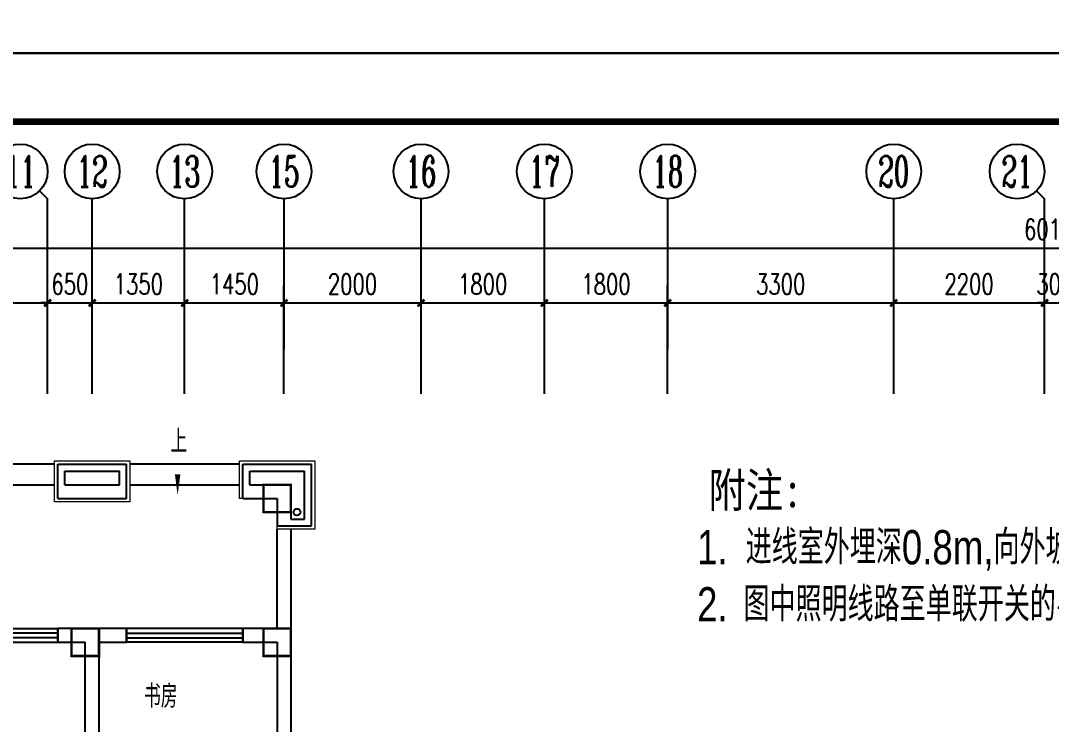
# Model space of a CAD drawing. Extents: x -993182 to -819982, y 169304 to 600104.
# Drawn here: x -969393 to -954348, y 412105 to 422378 of the extents above; entities that cross this region are included whole.
import ezdxf
from ezdxf.enums import TextEntityAlignment as Align

# ---------------------------------------------------------------- set-up
doc = ezdxf.new("R2010")
doc.units = 0
doc.header["$LTSCALE"] = 1000
doc.header["$MEASUREMENT"] = 0
for name, color, linetype in [('AXIS', 3, 'Continuous'), ('AXIS_TEXT', 7, 'Continuous'), ('DIM_SYMB', 3, 'Continuous'), ('PUB_TEXT', 7, 'Continuous'), ('PUB_TITLE', 146, 'Continuous'), ('RAIL', 163, 'Continuous'), ('WALL', 4, 'Continuous'), ('WINDOW', 2, 'Continuous'), ('面层', 215, 'Continuous')]:
    doc.layers.add(name, color=color, linetype=linetype)
doc.layers.add('投影线', color=150, linetype='Continuous', lineweight=18)
doc.styles.add('_TCH_AXIS', font='COMPLEX', dxfattribs={"bigfont": 'GBCBIG'})
doc.styles.add('_TCH_DIM', font='SIMPLEX', dxfattribs={"bigfont": 'GBCBIG'})
doc.styles.add('_TCH_DIM_T3', font='SIMPLEX', dxfattribs={"width": 0.705882, "bigfont": 'GBCBIG'})
doc.styles.add('COMPLEX', font='COMPLEX')
doc.styles.get("Standard").update_dxf_attribs({"font": 'gbenor.shx', "bigfont": 'gbcbig.shx'})
doc.styles.add('电-ele', font='ICED.shx', dxfattribs={"width": 0.8, "bigfont": 'BZHZ.shx'})
doc.dimstyles.new('_TCH_ARCH&&100', dxfattribs={"dimtxt": 297.5, "dimasz": 100, "dimexe": 250, "dimexo": 300, "dimgap": 126.25, "dimtad": 1, "dimdec": 0, "dimzin": 0, "dimdsep": 46, "dimtxsty": '_TCH_DIM_T3', "dimblk": 'ARCHTICK', "dimcen": 0.09, "dimclrt": 7, "dimazin": 2, "dimtfac": 1, "dimtdec": 0, "dimtix": 1, "dimtmove": 2, "dimatfit": 3, "dimfxl": 0, "dimtolj": 1, "dimtzin": 0, "dimarcsym": 0})

# ---------------------------------------------------------------- blocks, each defined once
blk = doc.blocks.new('q1')
at = {"color": 3, "const_width": 35}
for points in [[(-503993, -318718), (-503993, -318318), (-504393, -318318), (-504393, -318718)], [(-506793, -320818), (-506793, -320418), (-507193, -320418), (-507193, -320818)], [(-503993, -320818), (-503993, -320418), (-504393, -320418), (-504393, -320818)]]:
    blk.add_lwpolyline(points, close=True, dxfattribs=at)
blk = doc.blocks.new('$WINLIB2D$00000001')
at = {"color": 0}
for points in [[(-0.5, 0.5), (-0.5, -0.5)], [(-0.5, 0.5), (0.5, 0.5)], [(0.5, -0.5), (0.5, 0.5)], [(0.5, 0.1667), (-0.5, 0.1667)], [(0.5, -0.1667), (-0.5, -0.1667)], [(-0.5, -0.5), (0.5, -0.5)]]:
    blk.add_lwpolyline(points, dxfattribs=at)
blk = doc.blocks.new('$TCHSYS$WIN2D')
for p, q in [((-0.5, 0.5), (0.5, 0.5)), ((-0.5, 0.5), (-0.5, -0.5)), ((0.5, 0.5), (0.5, -0.5)), ((0.5, 0.167), (-0.5, 0.167)), ((0.5, -0.167), (-0.5, -0.167)), ((-0.5, -0.5), (0.5, -0.5))]:
    blk.add_line(p, q)
blk = doc.blocks.new('_AXISO')
blk.add_circle((0, 0), 0.5)
at = {"layer": 'AXIS_TEXT', "style": 'COMPLEX', "width": 1.041667}
blk.add_attdef('A', text='', height=0.56, dxfattribs=at).set_placement((-0.25, -0.28), (0.25, -0.28), align=Align.FIT)
blk = doc.blocks.new('_ArchTick')
at = {"color": 0, "linetype": 'ByBlock', "const_width": 0.4}
blk.add_lwpolyline([(-0.5, -0.5), (0.5, 0.5)], dxfattribs=at)
blk = doc.blocks.new('*D620')
at = {"layer": 'AXIS', "color": 0, "lineweight": -2}
for p, q in [((-345509, -327388), (-345509, -325012)), ((-285409, -327388), (-285409, -325012)), ((-345509, -325262), (-285409, -325262))]:
    blk.add_line(p, q, dxfattribs=at)
at = {"layer": 'Defpoints', "color": 0}
for p in [(-285409, -325262), (-345509, -327688), (-285409, -327688)]:
    blk.add_point(p, dxfattribs=at)
at = {"layer": 'AXIS', "color": 0, "lineweight": -2, "xscale": 100, "yscale": 100, "zscale": 100, "rotation": 180}
blk.add_blockref('_ArchTick', (-345509, -325262), dxfattribs=at)
at = {"layer": 'AXIS', "color": 0, "lineweight": -2, "xscale": 100, "yscale": 100, "zscale": 100}
blk.add_blockref('_ArchTick', (-285409, -325262), dxfattribs=at)
at = {"layer": 'AXIS', "color": 7, "insert": (-315459, -324987), "char_height": 297.5, "attachment_point": 5, "style": '_TCH_DIM_T3'}
blk.add_mtext('\\A1;60100', dxfattribs=at)
blk = doc.blocks.new('*D628')
at = {"layer": 'AXIS', "color": 0, "lineweight": -2}
for p, q in [((-332859, -327388), (-332859, -325812)), ((-330159, -327388), (-330159, -325812)), ((-332859, -326062), (-330159, -326062))]:
    blk.add_line(p, q, dxfattribs=at)
at = {"layer": 'Defpoints', "color": 0}
for p in [(-330159, -326062), (-332859, -327688), (-330159, -327688)]:
    blk.add_point(p, dxfattribs=at)
at = {"layer": 'AXIS', "color": 0, "lineweight": -2, "xscale": 100, "yscale": 100, "zscale": 100, "rotation": 180}
blk.add_blockref('_ArchTick', (-332859, -326062), dxfattribs=at)
at = {"layer": 'AXIS', "color": 0, "lineweight": -2, "xscale": 100, "yscale": 100, "zscale": 100}
blk.add_blockref('_ArchTick', (-330159, -326062), dxfattribs=at)
at = {"layer": 'AXIS', "color": 7, "insert": (-331509, -325787), "char_height": 297.5, "attachment_point": 5, "style": '_TCH_DIM_T3'}
blk.add_mtext('\\A1;2700', dxfattribs=at)
blk = doc.blocks.new('*D629')
at = {"layer": 'AXIS', "color": 0, "lineweight": -2}
for p, q in [((-330159, -327388), (-330159, -325812)), ((-329509, -327388), (-329509, -325812)), ((-330159, -326062), (-330259, -326062)), ((-330159, -326062), (-329509, -326062)), ((-329509, -326062), (-329409, -326062))]:
    blk.add_line(p, q, dxfattribs=at)
at = {"layer": 'Defpoints', "color": 0}
for p in [(-329509, -326062), (-330159, -327688), (-329509, -327688)]:
    blk.add_point(p, dxfattribs=at)
at = {"layer": 'AXIS', "color": 0, "lineweight": -2, "xscale": 100, "yscale": 100, "zscale": 100}
blk.add_blockref('_ArchTick', (-330159, -326062), dxfattribs=at)
at = {"layer": 'AXIS', "color": 0, "lineweight": -2, "xscale": 100, "yscale": 100, "zscale": 100, "rotation": 180}
blk.add_blockref('_ArchTick', (-329509, -326062), dxfattribs=at)
at = {"layer": 'AXIS', "color": 7, "insert": (-329834, -325787), "char_height": 297.5, "attachment_point": 5, "style": '_TCH_DIM_T3'}
blk.add_mtext('\\A1;650', dxfattribs=at)
blk = doc.blocks.new('*D630')
at = {"layer": 'AXIS', "color": 0, "lineweight": -2}
for p, q in [((-329509, -327388), (-329509, -325812)), ((-328159, -327388), (-328159, -325812)), ((-329509, -326062), (-328159, -326062))]:
    blk.add_line(p, q, dxfattribs=at)
at = {"layer": 'Defpoints', "color": 0}
for p in [(-328159, -326062), (-329509, -327688), (-328159, -327688)]:
    blk.add_point(p, dxfattribs=at)
at = {"layer": 'AXIS', "color": 0, "lineweight": -2, "xscale": 100, "yscale": 100, "zscale": 100, "rotation": 180}
blk.add_blockref('_ArchTick', (-329509, -326062), dxfattribs=at)
at = {"layer": 'AXIS', "color": 0, "lineweight": -2, "xscale": 100, "yscale": 100, "zscale": 100}
blk.add_blockref('_ArchTick', (-328159, -326062), dxfattribs=at)
at = {"layer": 'AXIS', "color": 7, "insert": (-328834, -325787), "char_height": 297.5, "attachment_point": 5, "style": '_TCH_DIM_T3'}
blk.add_mtext('\\A1;1350', dxfattribs=at)
blk = doc.blocks.new('*D631')
at = {"layer": 'AXIS', "color": 0, "lineweight": -2}
for p, q in [((-328159, -327388), (-328159, -325812)), ((-326709, -327388), (-326709, -325812)), ((-328159, -326062), (-326709, -326062))]:
    blk.add_line(p, q, dxfattribs=at)
at = {"layer": 'Defpoints', "color": 0}
for p in [(-326709, -326062), (-328159, -327688), (-326709, -327688)]:
    blk.add_point(p, dxfattribs=at)
at = {"layer": 'AXIS', "color": 0, "lineweight": -2, "xscale": 100, "yscale": 100, "zscale": 100, "rotation": 180}
blk.add_blockref('_ArchTick', (-328159, -326062), dxfattribs=at)
at = {"layer": 'AXIS', "color": 0, "lineweight": -2, "xscale": 100, "yscale": 100, "zscale": 100}
blk.add_blockref('_ArchTick', (-326709, -326062), dxfattribs=at)
at = {"layer": 'AXIS', "color": 7, "insert": (-327434, -325787), "char_height": 297.5, "attachment_point": 5, "style": '_TCH_DIM_T3'}
blk.add_mtext('\\A1;1450', dxfattribs=at)
blk = doc.blocks.new('*D632')
at = {"layer": 'AXIS', "color": 0, "lineweight": -2}
for p, q in [((-326709, -327388), (-326709, -325812)), ((-324709, -327388), (-324709, -325812)), ((-326709, -326062), (-324709, -326062))]:
    blk.add_line(p, q, dxfattribs=at)
at = {"layer": 'Defpoints', "color": 0}
for p in [(-324709, -326062), (-326709, -327688), (-324709, -327688)]:
    blk.add_point(p, dxfattribs=at)
at = {"layer": 'AXIS', "color": 0, "lineweight": -2, "xscale": 100, "yscale": 100, "zscale": 100, "rotation": 180}
blk.add_blockref('_ArchTick', (-326709, -326062), dxfattribs=at)
at = {"layer": 'AXIS', "color": 0, "lineweight": -2, "xscale": 100, "yscale": 100, "zscale": 100}
blk.add_blockref('_ArchTick', (-324709, -326062), dxfattribs=at)
at = {"layer": 'AXIS', "color": 7, "insert": (-325709, -325787), "char_height": 297.5, "attachment_point": 5, "style": '_TCH_DIM_T3'}
blk.add_mtext('\\A1;2000', dxfattribs=at)
blk = doc.blocks.new('*D633')
at = {"layer": 'AXIS', "color": 0, "lineweight": -2}
for p, q in [((-324709, -327388), (-324709, -325812)), ((-322909, -327388), (-322909, -325812)), ((-324709, -326062), (-322909, -326062))]:
    blk.add_line(p, q, dxfattribs=at)
at = {"layer": 'Defpoints', "color": 0}
for p in [(-322909, -326062), (-324709, -327688), (-322909, -327688)]:
    blk.add_point(p, dxfattribs=at)
at = {"layer": 'AXIS', "color": 0, "lineweight": -2, "xscale": 100, "yscale": 100, "zscale": 100, "rotation": 180}
blk.add_blockref('_ArchTick', (-324709, -326062), dxfattribs=at)
at = {"layer": 'AXIS', "color": 0, "lineweight": -2, "xscale": 100, "yscale": 100, "zscale": 100}
blk.add_blockref('_ArchTick', (-322909, -326062), dxfattribs=at)
at = {"layer": 'AXIS', "color": 7, "insert": (-323809, -325787), "char_height": 297.5, "attachment_point": 5, "style": '_TCH_DIM_T3'}
blk.add_mtext('\\A1;1800', dxfattribs=at)
blk = doc.blocks.new('*D634')
at = {"layer": 'AXIS', "color": 0, "lineweight": -2}
for p, q in [((-322909, -327388), (-322909, -325812)), ((-321109, -327388), (-321109, -325812)), ((-322909, -326062), (-321109, -326062))]:
    blk.add_line(p, q, dxfattribs=at)
at = {"layer": 'Defpoints', "color": 0}
for p in [(-321109, -326062), (-322909, -327688), (-321109, -327688)]:
    blk.add_point(p, dxfattribs=at)
at = {"layer": 'AXIS', "color": 0, "lineweight": -2, "xscale": 100, "yscale": 100, "zscale": 100, "rotation": 180}
blk.add_blockref('_ArchTick', (-322909, -326062), dxfattribs=at)
at = {"layer": 'AXIS', "color": 0, "lineweight": -2, "xscale": 100, "yscale": 100, "zscale": 100}
blk.add_blockref('_ArchTick', (-321109, -326062), dxfattribs=at)
at = {"layer": 'AXIS', "color": 7, "insert": (-322009, -325787), "char_height": 297.5, "attachment_point": 5, "style": '_TCH_DIM_T3'}
blk.add_mtext('\\A1;1800', dxfattribs=at)
blk = doc.blocks.new('*D635')
at = {"layer": 'AXIS', "color": 0, "lineweight": -2}
for p, q in [((-321109, -327388), (-321109, -325812)), ((-317809, -327388), (-317809, -325812)), ((-321109, -326062), (-317809, -326062))]:
    blk.add_line(p, q, dxfattribs=at)
at = {"layer": 'Defpoints', "color": 0}
for p in [(-317809, -326062), (-321109, -327688), (-317809, -327688)]:
    blk.add_point(p, dxfattribs=at)
at = {"layer": 'AXIS', "color": 0, "lineweight": -2, "xscale": 100, "yscale": 100, "zscale": 100, "rotation": 180}
blk.add_blockref('_ArchTick', (-321109, -326062), dxfattribs=at)
at = {"layer": 'AXIS', "color": 0, "lineweight": -2, "xscale": 100, "yscale": 100, "zscale": 100}
blk.add_blockref('_ArchTick', (-317809, -326062), dxfattribs=at)
at = {"layer": 'AXIS', "color": 7, "insert": (-319459, -325787), "char_height": 297.5, "attachment_point": 5, "style": '_TCH_DIM_T3'}
blk.add_mtext('\\A1;3300', dxfattribs=at)
blk = doc.blocks.new('*D636')
at = {"layer": 'AXIS', "color": 0, "lineweight": -2}
for p, q in [((-317809, -327388), (-317809, -325812)), ((-315609, -327388), (-315609, -325812)), ((-317809, -326062), (-315609, -326062))]:
    blk.add_line(p, q, dxfattribs=at)
at = {"layer": 'Defpoints', "color": 0}
for p in [(-315609, -326062), (-317809, -327688), (-315609, -327688)]:
    blk.add_point(p, dxfattribs=at)
at = {"layer": 'AXIS', "color": 0, "lineweight": -2, "xscale": 100, "yscale": 100, "zscale": 100, "rotation": 180}
blk.add_blockref('_ArchTick', (-317809, -326062), dxfattribs=at)
at = {"layer": 'AXIS', "color": 0, "lineweight": -2, "xscale": 100, "yscale": 100, "zscale": 100}
blk.add_blockref('_ArchTick', (-315609, -326062), dxfattribs=at)
at = {"layer": 'AXIS', "color": 7, "insert": (-316709, -325787), "char_height": 297.5, "attachment_point": 5, "style": '_TCH_DIM_T3'}
blk.add_mtext('\\A1;2200', dxfattribs=at)
blk = doc.blocks.new('*D637')
at = {"layer": 'AXIS', "color": 0, "lineweight": -2}
for p, q in [((-315609, -327388), (-315609, -325812)), ((-315309, -327388), (-315309, -325812)), ((-315609, -326062), (-315709, -326062)), ((-315609, -326062), (-315309, -326062)), ((-315309, -326062), (-315209, -326062))]:
    blk.add_line(p, q, dxfattribs=at)
at = {"layer": 'Defpoints', "color": 0}
for p in [(-315309, -326062), (-315609, -327688), (-315309, -327688)]:
    blk.add_point(p, dxfattribs=at)
at = {"layer": 'AXIS', "color": 0, "lineweight": -2, "xscale": 100, "yscale": 100, "zscale": 100}
blk.add_blockref('_ArchTick', (-315609, -326062), dxfattribs=at)
at = {"layer": 'AXIS', "color": 0, "lineweight": -2, "xscale": 100, "yscale": 100, "zscale": 100, "rotation": 180}
blk.add_blockref('_ArchTick', (-315309, -326062), dxfattribs=at)
at = {"layer": 'AXIS', "color": 7, "insert": (-315459, -325787), "char_height": 297.5, "attachment_point": 5, "style": '_TCH_DIM_T3'}
blk.add_mtext('\\A1;300', dxfattribs=at)
blk = doc.blocks.new('5#、7#楼参照')
at = {"color": 6}
blk.add_circle((-326519.3, -329115.6), 50, dxfattribs=at)
at = {"layer": 'AXIS'}
for p, q in [((-330276, -324425.2), (-330158.8, -324542.4)), ((-315726, -324425.2), (-315608.8, -324542.4)), ((-330158.8, -326742.7), (-330158.8, -324542.4)), ((-329508.8, -326742.7), (-329508.8, -324542.4)), ((-328158.8, -326742.7), (-328158.8, -324542.4)), ((-326708.8, -326742.7), (-326708.8, -324542.4)), ((-324708.8, -326742.7), (-324708.8, -324542.4)), ((-322908.8, -326742.7), (-322908.8, -324542.4)), ((-321108.8, -326742.7), (-321108.8, -324542.4)), ((-317808.8, -326742.7), (-317808.8, -324542.4)), ((-315608.8, -326742.7), (-315608.8, -324542.4))]:
    blk.add_line(p, q, dxfattribs=at)
at = {"layer": 'DIM_SYMB'}
blk.add_lwpolyline([(-328261.3, -328355.3, 0, 0, 0), (-328261.3, -328865.6, 0, 80, 0), (-328261.3, -328565.6, 0, 0, 0)], format="xyseb", dxfattribs=at)
at = {"layer": 'PUB_TITLE'}
blk.add_lwpolyline([(-354342.7, -381815.5), (-270242.7, -381815.5), (-270242.7, -322415.5), (-354342.7, -322415.5)], close=True, dxfattribs=at)
at = {"layer": 'PUB_TITLE', "const_width": 100}
blk.add_lwpolyline([(-351842.7, -380815.5), (-271242.7, -380815.5), (-271242.7, -323415.5), (-351842.7, -323415.5)], close=True, dxfattribs=at)
at = {"layer": 'RAIL'}
for p, q in [((-330058.8, -328415.6), (-333658.8, -328415.6)), ((-327358.8, -328415.6), (-328958.8, -328415.6)), ((-333658.8, -328715.6), (-330058.8, -328715.6)), ((-328958.8, -328715.6), (-327358.8, -328715.6))]:
    blk.add_line(p, q, dxfattribs=at)
for points in [[(-326808.8, -330815.6), (-326808.8, -329365.6)], [(-326608.8, -329365.6), (-326608.8, -330815.6)]]:
    blk.add_lwpolyline(points, dxfattribs=at)
at = {"layer": 'WALL'}
for p, q in [((-330008.8, -328415.6), (-329008.8, -328415.6)), ((-330008.8, -328915.6), (-330008.8, -328415.6)), ((-329008.8, -328915.6), (-329008.8, -328415.6)), ((-327308.8, -328915.6), (-327308.8, -328415.6)), ((-327308.8, -328415.6), (-326308.8, -328415.6)), ((-326308.8, -329315.6), (-326308.8, -328415.6)), ((-329908.8, -328515.6), (-329108.8, -328515.6)), ((-329908.8, -328715.6), (-329908.8, -328515.6)), ((-329108.8, -328715.6), (-329108.8, -328515.6)), ((-327208.8, -328715.6), (-327208.8, -328515.6)), ((-327208.8, -328515.6), (-326408.8, -328515.6)), ((-326408.8, -329215.6), (-326408.8, -328515.6)), ((-329908.8, -328715.6), (-329108.8, -328715.6)), ((-327208.8, -328715.6), (-326608.8, -328715.6)), ((-326608.8, -328715.6), (-326608.8, -329215.6)), ((-330008.8, -328915.6), (-329008.8, -328915.6)), ((-327308.8, -328915.6), (-326808.8, -328915.6)), ((-326808.8, -328915.6), (-326808.8, -329315.6)), ((-326808.8, -329315.6), (-326308.8, -329315.6)), ((-326608.8, -329215.6), (-326408.8, -329215.6)), ((-329508.8, -330815.6), (-330008.8, -330815.6)), ((-330008.8, -330815.6), (-330008.8, -331015.6)), ((-329008.8, -330815.6), (-329508.8, -330815.6)), ((-329008.8, -331015.6), (-329008.8, -330815.6)), ((-326608.8, -330815.6), (-327308.8, -330815.6)), ((-327308.8, -330815.6), (-327308.8, -331015.6)), ((-326608.8, -330815.6), (-326608.8, -332515.6)), ((-330008.8, -331015.6), (-329608.8, -331015.6)), ((-329608.8, -334415.6), (-329608.8, -331015.6)), ((-329408.8, -334415.6), (-329408.8, -331015.6)), ((-329408.8, -331015.6), (-329008.8, -331015.6)), ((-327308.8, -331015.6), (-326808.8, -331015.6)), ((-326808.8, -331015.6), (-326808.8, -332815.6))]:
    blk.add_line(p, q, dxfattribs=at)
at = {"layer": '投影线', "linetype": 'Continuous', "elevation": 76500}
blk.add_lwpolyline([(-330058.8, -328365.6), (-328958.8, -328365.6), (-328958.8, -328965.6), (-330058.8, -328965.6)], close=True, dxfattribs=at)
blk.add_lwpolyline([(-327308.8, -328915.6), (-327358.8, -328915.6), (-327358.8, -328365.6), (-326260.6, -328365.6), (-326260.6, -329365.6), (-326808.8, -329365.6), (-326808.8, -329315.6)], dxfattribs=at)
at = {"layer": 'AXIS'}
ref = blk.add_blockref('_AXISO', (-330558.8, -324142.4), dxfattribs=dict(at, xscale=800, yscale=800, zscale=800))
ref.add_attrib('A', '11', dxfattribs={"layer": 'AXIS_TEXT', "height": 452.55, "style": '_TCH_AXIS', "width": 0.875}).set_placement((-330785.1, -324368.7), (-330332.5, -324368.7), align=Align.FIT)
ref = blk.add_blockref('_AXISO', (-329508.8, -324142.4), dxfattribs=dict(at, xscale=800, yscale=800, zscale=800))
ref.add_attrib('A', '12', dxfattribs={"layer": 'AXIS_TEXT', "height": 452.55, "style": '_TCH_AXIS', "width": 0.724138}).set_placement((-329735.1, -324368.7), (-329282.5, -324368.7), align=Align.FIT)
ref = blk.add_blockref('_AXISO', (-328158.8, -324142.4), dxfattribs=dict(at, xscale=800, yscale=800, zscale=800))
ref.add_attrib('A', '13', dxfattribs={"layer": 'AXIS_TEXT', "height": 452.55, "style": '_TCH_AXIS', "width": 0.724138}).set_placement((-328385.1, -324368.7), (-327932.5, -324368.7), align=Align.FIT)
ref = blk.add_blockref('_AXISO', (-326708.8, -324142.4), dxfattribs=dict(at, xscale=800, yscale=800, zscale=800))
ref.add_attrib('A', '15', dxfattribs={"layer": 'AXIS_TEXT', "height": 452.55, "style": '_TCH_AXIS', "width": 0.724138}).set_placement((-326935.1, -324368.7), (-326482.5, -324368.7), align=Align.FIT)
ref = blk.add_blockref('_AXISO', (-324708.8, -324142.4), dxfattribs=dict(at, xscale=800, yscale=800, zscale=800))
ref.add_attrib('A', '16', dxfattribs={"layer": 'AXIS_TEXT', "height": 452.55, "style": '_TCH_AXIS', "width": 0.724138}).set_placement((-324935.1, -324368.7), (-324482.5, -324368.7), align=Align.FIT)
ref = blk.add_blockref('_AXISO', (-322908.8, -324142.4), dxfattribs=dict(at, xscale=800, yscale=800, zscale=800))
ref.add_attrib('A', '17', dxfattribs={"layer": 'AXIS_TEXT', "height": 452.55, "style": '_TCH_AXIS', "width": 0.724138}).set_placement((-323135.1, -324368.7), (-322682.5, -324368.7), align=Align.FIT)
ref = blk.add_blockref('_AXISO', (-321108.8, -324142.4), dxfattribs=dict(at, xscale=800, yscale=800, zscale=800))
ref.add_attrib('A', '18', dxfattribs={"layer": 'AXIS_TEXT', "height": 452.55, "style": '_TCH_AXIS', "width": 0.724138}).set_placement((-321335.1, -324368.7), (-320882.5, -324368.7), align=Align.FIT)
ref = blk.add_blockref('_AXISO', (-317808.8, -324142.4), dxfattribs=dict(at, xscale=800, yscale=800, zscale=800))
ref.add_attrib('A', '20', dxfattribs={"layer": 'AXIS_TEXT', "height": 452.55, "style": '_TCH_AXIS', "width": 0.617647}).set_placement((-318035.1, -324368.7), (-317582.5, -324368.7), align=Align.FIT)
ref = blk.add_blockref('_AXISO', (-316008.8, -324142.4), dxfattribs=dict(at, xscale=800, yscale=800, zscale=800))
ref.add_attrib('A', '21', dxfattribs={"layer": 'AXIS_TEXT', "height": 452.55, "style": '_TCH_AXIS', "width": 0.724138}).set_placement((-316235.1, -324368.7), (-315782.5, -324368.7), align=Align.FIT)
at = {"layer": 'WINDOW', "yscale": -200}
for name, p, xscale, zscale in [('$TCHSYS$WIN2D', (-330483.8, -330915.6), 950, 950), ('$WINLIB2D$00000001', (-328158.8, -330915.6), -1700, -1700)]:
    blk.add_blockref(name, p, dxfattribs=dict(at, xscale=xscale, zscale=zscale))
at = {"layer": '面层'}
blk.add_blockref('q1', (177384, -10397.2), dxfattribs=at)
at = {"layer": 'DIM_SYMB', "color": 7, "style": '_TCH_DIM'}
blk.add_text('上', height=337.6, dxfattribs=at).set_placement((-328365.6, -328250.3))
at = {"layer": 'AXIS'}
for p1, p2, distance, picture, middle in [((-345508.8, -327688), (-285408.8, -327688), 2425.6, '*D620', (-315458.8, -324987.4)), ((-332858.8, -327688), (-330158.8, -327688), 1625.6, '*D628', (-331508.8, -325787.4)), ((-330158.8, -327688), (-329508.8, -327688), 1625.6, '*D629', (-329833.8, -325787.4)), ((-329508.8, -327688), (-328158.8, -327688), 1625.6, '*D630', (-328833.8, -325787.4)), ((-328158.8, -327688), (-326708.8, -327688), 1625.6, '*D631', (-327433.8, -325787.4)), ((-326708.8, -327688), (-324708.8, -327688), 1625.6, '*D632', (-325708.8, -325787.4)), ((-324708.8, -327688), (-322908.8, -327688), 1625.6, '*D633', (-323808.8, -325787.4)), ((-322908.8, -327688), (-321108.8, -327688), 1625.6, '*D634', (-322008.8, -325787.4)), ((-321108.8, -327688), (-317808.8, -327688), 1625.6, '*D635', (-319458.8, -325787.4)), ((-317808.8, -327688), (-315608.8, -327688), 1625.6, '*D636', (-316708.8, -325787.4)), ((-315608.8, -327688), (-315308.8, -327688), 1625.6, '*D637', (-315458.8, -325787.4))]:
    dim = blk.add_aligned_dim(p1=p1, p2=p2, distance=distance, dimstyle='_TCH_ARCH&&100', dxfattribs=at)
    dim.commit()
    dim.dimension.update_dxf_attribs({"geometry": picture, "text_midpoint": middle})

msp = doc.modelspace()

# ---------------------------------------------------------------- linework, layer by layer
at = {"layer": 'PUB_TITLE'}
msp.add_lwpolyline([(-909082, 421904), (-909082, 481304), (-993182, 481304), (-993182, 421904)], close=True, dxfattribs=at)

# ---------------------------------------------------------------- block references
at = {"layer": '面层'}
msp.add_blockref('5#、7#楼参照', (-638840, 744319), dxfattribs=at)

# ---------------------------------------------------------------- texts
at = {"insert": (-960110, 415775), "char_height": 500, "attachment_point": 1, "style": '电-ele'}
msp.add_mtext_dynamic_auto_height_columns('{\\fSimHei|b0|i0|c134|p49;\\W2.225; \\W0.8;附注:}\\P{\\W3.175; }1.{\\W1.41741; }进线室外埋深0.8m,向外坡度为15°,埋出建筑物散水坡200mm。\\P{\\W3.175; }2.{\\W1.24732; }图中照明线路至单联开关的导线根数为2根，其余如未标注，导线楼数均为3根。', width=15881.24, gutter_width=1400, height=3330, count=1, dxfattribs=at)
at = {"layer": 'PUB_TEXT'}
msp.add_text('书房', height=337.6, dxfattribs=at).set_placement((-967590, 412347, 0))

doc.saveas('drawing.dxf')
